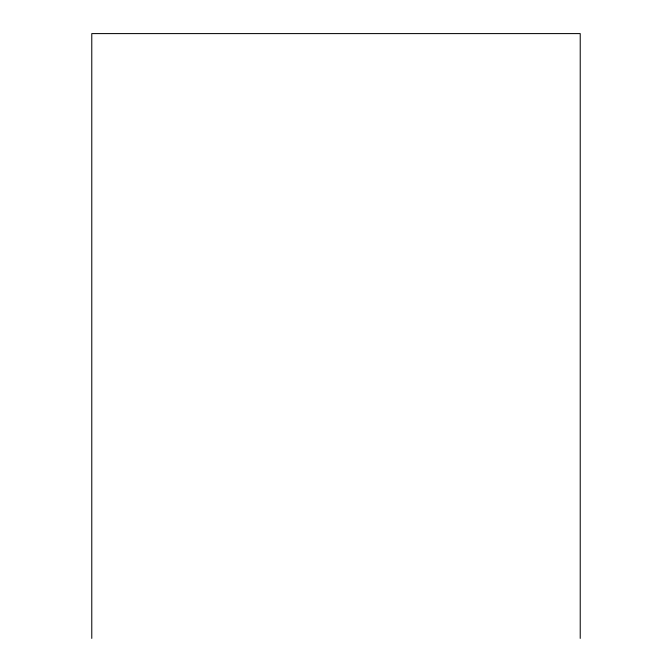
<?xml version="1.0" encoding="UTF-8"?>
<svg xmlns="http://www.w3.org/2000/svg" width="672" height="672" viewBox="0 0 672 672"><rect width="100%" height="100%" fill="white"/><g stroke="black" fill="none" stroke-linecap="round" stroke-linejoin="round"><path stroke-width="1.01" d="M580.222 638.4L580.222 33.6L91.778 33.6L91.778 638.4"/></g></svg>
